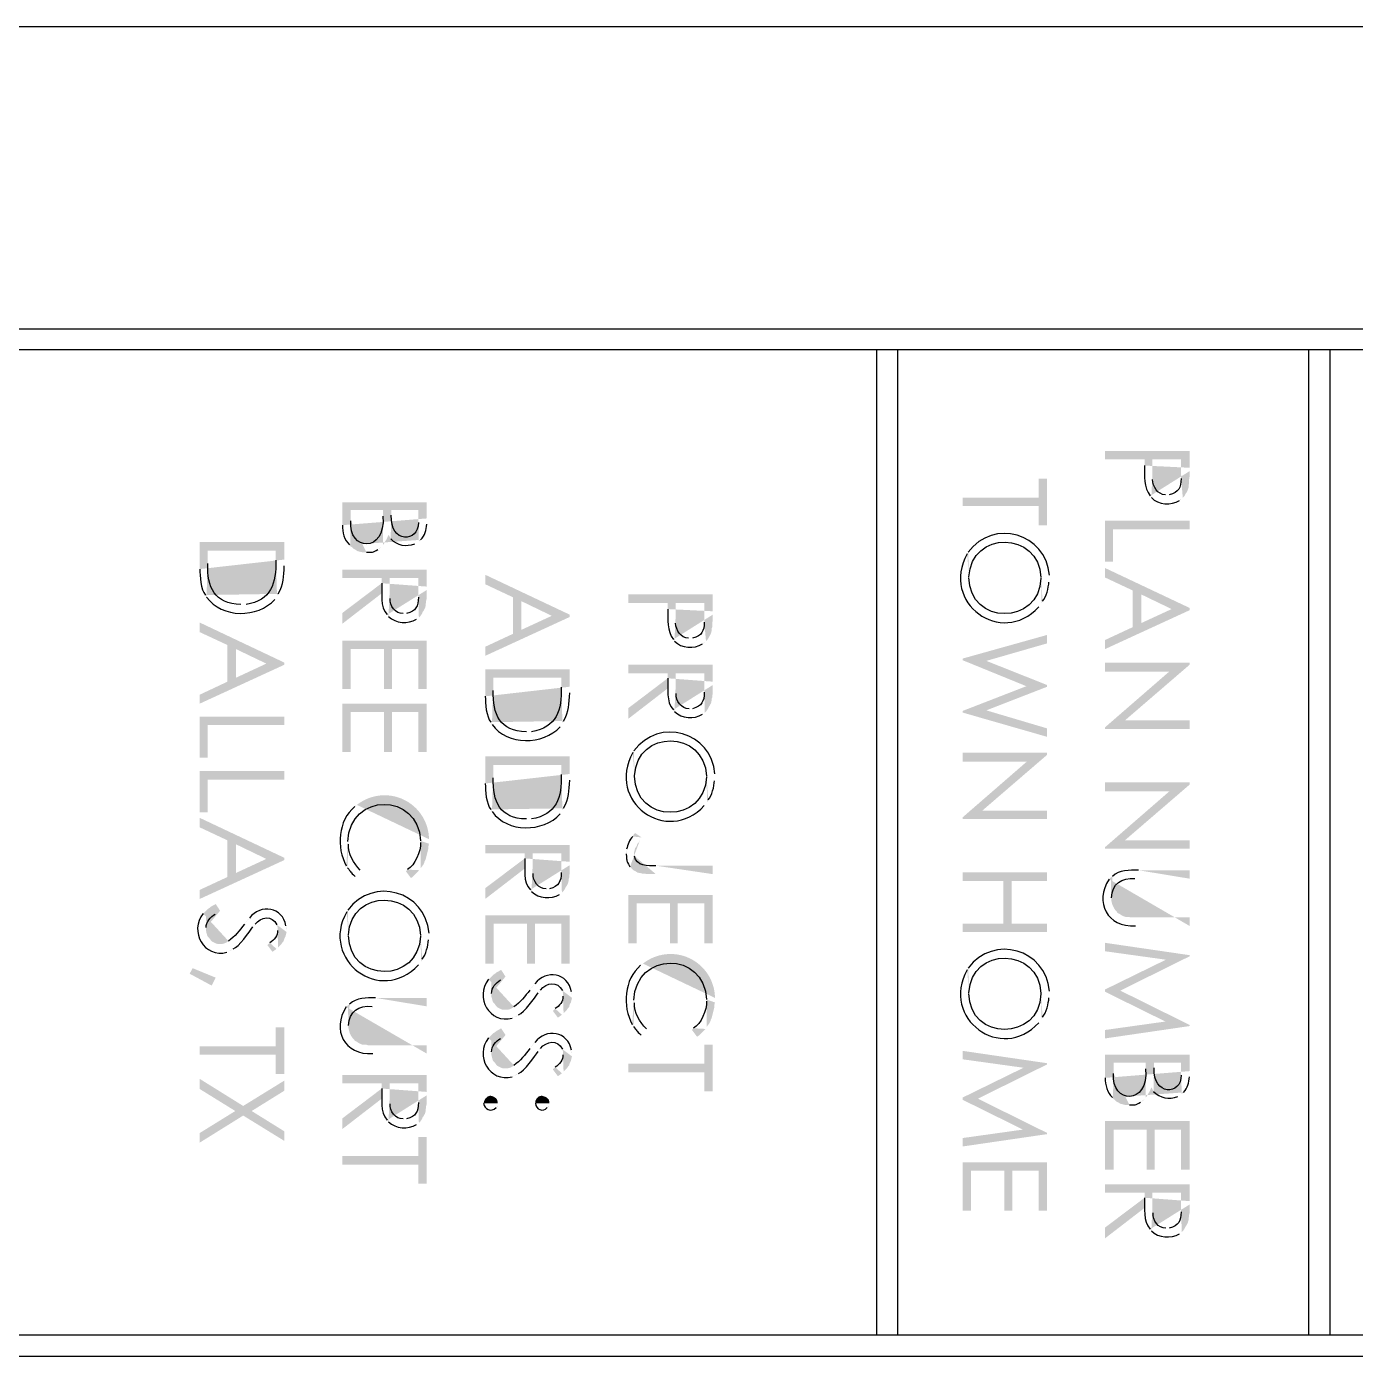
# Model space of a CAD drawing. Header units: inches. Extents: x -167 to 6071, y -6287 to -2731.
# Drawn here: x 1440.1 to 1566, y -6287.3 to -6161.3 of the extents above; entities that cross this region are included whole.
import ezdxf

# ---------------------------------------------------------------- set-up
doc = ezdxf.new("R2010")
doc.units = ezdxf.units.IN
doc.header["$LTSCALE"] = 96
doc.header["$MEASUREMENT"] = 0
doc.layers.add('PDF_Geometry', color=7, linetype='Continuous', true_color=0x4a4a4a)
doc.layers.add('PDF_Solid Fills', color=7, linetype='Continuous')

msp = doc.modelspace()

# ---------------------------------------------------------------- hatches: boundary and pattern name
at = {"layer": 'PDF_Solid Fills', "transparency": 33554559}
h = msp.add_hatch(color=256, dxfattribs=at)
h.paths.add_polyline_path([(1550.3, -6203.08), (1550.3, -6201.48), (1542.3, -6201.48), (1542.3, -6202.28), (1546.04, -6202.28), (1546.04, -6202.87)], flags=0)
h.paths.add_polyline_path([(1546.57, -6205.75), (1546.68, -6205.91), (1546.78, -6203.67), (1546.78, -6202.28), (1549.5, -6202.28), (1549.5, -6203.72), (1549.66, -6205.91), (1549.82, -6205.75), (1549.93, -6205.54), (1550.04, -6205.38), (1550.14, -6205.16), (1550.2, -6204.95), (1550.2, -6204.74), (1550.25, -6204.58), (1550.25, -6204.2), (1550.3, -6203.94), (1550.3, -6203.4)], flags=0)
for points in [[(1536.81, -6208.52), (1536.81, -6204.1), (1536.01, -6204.1), (1536.01, -6205.91), (1528.81, -6205.91), (1528.81, -6206.71), (1536.01, -6206.71), (1536.01, -6208.52)], [(1550.3, -6208.9), (1550.3, -6208.1), (1542.3, -6208.1), (1542.3, -6211.99), (1543.05, -6211.99), (1543.05, -6208.9)], [(1550.3, -6216.58), (1550.3, -6216.36), (1542.3, -6212.58), (1542.3, -6213.48), (1544.92, -6214.71), (1544.92, -6218.18), (1545.72, -6215.08), (1548.6, -6216.47)], [(1491.58, -6217.22), (1491.58, -6217), (1483.58, -6213.22), (1483.58, -6214.12), (1486.2, -6215.35), (1486.2, -6218.82), (1487, -6215.72), (1489.88, -6217.11)], [(1550.3, -6216.58), (1548.6, -6216.47), (1545.72, -6217.8), (1545.72, -6215.08), (1544.92, -6218.18), (1542.3, -6219.4), (1542.3, -6220.26)], [(1491.58, -6217.22), (1489.88, -6217.11), (1487, -6218.44), (1487, -6215.72), (1486.2, -6218.82), (1483.58, -6220.04), (1483.58, -6220.9)], [(1464.54, -6221.75), (1464.54, -6221.54), (1456.54, -6217.75), (1456.54, -6218.66), (1459.16, -6219.88), (1459.16, -6223.35), (1459.96, -6220.26), (1462.84, -6221.64)], [(1464.54, -6221.75), (1462.84, -6221.64), (1459.96, -6222.98), (1459.96, -6220.26), (1459.16, -6223.35), (1456.54, -6224.58), (1456.54, -6225.43)], [(1478.04, -6224.04), (1478.04, -6219.46), (1470.04, -6219.46), (1470.04, -6224.04), (1470.84, -6224.04), (1470.84, -6220.26), (1473.98, -6220.26), (1473.98, -6224.04), (1474.73, -6224.04), (1474.73, -6220.26), (1477.24, -6220.26), (1477.24, -6224.04)], [(1536.81, -6223.83), (1536.81, -6223.67), (1531.05, -6221.38), (1528.81, -6221.16), (1528.81, -6221.32), (1534.84, -6223.78)], [(1550.3, -6221.75), (1550.3, -6221.54), (1542.3, -6221.54), (1542.3, -6222.39), (1548.38, -6222.39)], [(1478.04, -6230.02), (1478.04, -6225.43), (1470.04, -6225.43), (1470.04, -6230.02), (1470.84, -6230.02), (1470.84, -6226.23), (1473.98, -6226.23), (1473.98, -6230.02), (1474.73, -6230.02), (1474.73, -6226.23), (1477.24, -6226.23), (1477.24, -6230.02)], [(1464.54, -6227.46), (1464.54, -6226.66), (1456.54, -6226.66), (1456.54, -6230.55), (1457.29, -6230.55), (1457.29, -6227.46)], [(1536.81, -6228.58), (1536.81, -6227.78), (1531.05, -6226.07), (1528.81, -6226.12), (1528.81, -6226.28)], [(1550.3, -6227.83), (1550.3, -6227.03), (1544.17, -6227.03), (1542.3, -6227.67), (1542.3, -6227.83)], [(1536.81, -6230.28), (1536.81, -6230.07), (1528.81, -6230.07), (1528.81, -6230.92), (1534.89, -6230.92)], [(1464.54, -6232.63), (1464.54, -6231.83), (1456.54, -6231.83), (1456.54, -6235.72), (1457.29, -6235.72), (1457.29, -6232.63)], [(1550.3, -6233.11), (1550.3, -6232.9), (1542.3, -6232.9), (1542.3, -6233.75), (1548.38, -6233.75)], [(1536.81, -6236.36), (1536.81, -6235.56), (1530.68, -6235.56), (1528.81, -6236.2), (1528.81, -6236.36)], [(1464.54, -6240.26), (1464.54, -6240.04), (1456.54, -6236.26), (1456.54, -6237.16), (1459.16, -6238.39), (1459.16, -6241.86), (1459.96, -6238.76), (1462.84, -6240.15)], [(1464.54, -6240.26), (1462.84, -6240.15), (1459.96, -6241.48), (1459.96, -6238.76), (1459.16, -6241.86), (1456.54, -6243.08), (1456.54, -6243.94)], [(1550.3, -6239.19), (1550.3, -6238.39), (1544.17, -6238.39), (1542.3, -6239.03), (1542.3, -6239.19)], [(1536.81, -6242.23), (1536.81, -6241.43), (1528.81, -6241.43), (1528.81, -6242.23), (1532.65, -6242.23), (1532.65, -6246.28), (1533.45, -6242.23)], [(1536.81, -6247.08), (1536.81, -6246.28), (1533.45, -6246.28), (1533.45, -6242.23), (1532.65, -6246.28), (1528.81, -6246.28), (1528.81, -6247.08)], [(1505.13, -6248.15), (1505.13, -6243.56), (1497.13, -6243.56), (1497.13, -6248.15), (1497.93, -6248.15), (1497.93, -6244.36), (1501.08, -6244.36), (1501.08, -6248.15), (1501.82, -6248.15), (1501.82, -6244.36), (1504.33, -6244.36), (1504.33, -6248.15)], [(1491.58, -6250.07), (1491.58, -6245.48), (1483.58, -6245.48), (1483.58, -6250.07), (1484.38, -6250.07), (1484.38, -6246.28), (1487.53, -6246.28), (1487.53, -6250.07), (1488.28, -6250.07), (1488.28, -6246.28), (1490.78, -6246.28), (1490.78, -6250.07)], [(1550.3, -6249.38), (1550.3, -6249.27), (1542.3, -6248.1), (1542.3, -6248.9), (1548.06, -6249.7)], [(1550.3, -6255.99), (1550.3, -6255.88), (1543.74, -6252.63), (1542.3, -6252.52), (1542.3, -6252.74), (1548.01, -6255.56)], [(1464.54, -6260.52), (1464.54, -6256.1), (1463.74, -6256.1), (1463.74, -6257.91), (1456.54, -6257.91), (1456.54, -6258.71), (1463.74, -6258.71), (1463.74, -6260.52)], [(1505.13, -6262.18), (1505.13, -6257.75), (1504.33, -6257.75), (1504.33, -6259.56), (1497.13, -6259.56), (1497.13, -6260.36), (1504.33, -6260.36), (1504.33, -6262.18)], [(1536.81, -6259.62), (1536.81, -6259.51), (1528.81, -6258.34), (1528.81, -6259.14), (1534.57, -6259.94)], [(1464.54, -6262.12), (1464.54, -6261.16), (1460.65, -6263.56), (1459.9, -6264.04), (1456.54, -6266.12), (1456.54, -6267.03), (1460.65, -6264.47), (1461.45, -6264.04)], [(1536.81, -6266.23), (1536.81, -6266.12), (1530.25, -6262.87), (1528.81, -6262.76), (1528.81, -6262.98), (1534.52, -6265.8)], [(1550.3, -6269.59), (1550.3, -6265), (1542.3, -6265), (1542.3, -6269.59), (1543.1, -6269.59), (1543.1, -6265.8), (1546.25, -6265.8), (1546.25, -6269.59), (1547, -6269.59), (1547, -6265.8), (1549.5, -6265.8), (1549.5, -6269.59)], [(1478.04, -6270.92), (1478.04, -6266.5), (1477.24, -6266.5), (1477.24, -6268.31), (1470.04, -6268.31), (1470.04, -6269.11), (1477.24, -6269.11), (1477.24, -6270.92)], [(1536.81, -6273.48), (1536.81, -6268.9), (1528.81, -6268.9), (1528.81, -6273.48), (1529.61, -6273.48), (1529.61, -6269.7), (1532.76, -6269.7), (1532.76, -6273.48), (1533.5, -6273.48), (1533.5, -6269.7), (1536.01, -6269.7), (1536.01, -6273.48)]]:
    msp.add_hatch(color=256, dxfattribs=at).paths.add_polyline_path(points)
h = msp.add_hatch(color=256, dxfattribs=at)
h.paths.add_polyline_path([(1549.66, -6205.91), (1549.5, -6203.72), (1549.5, -6204.1)], flags=0)
h.paths.add_polyline_path([(1548.38, -6205.64), (1548.01, -6205.64)], flags=0)
h.paths.add_polyline_path([(1546.78, -6204.2), (1546.78, -6203.67), (1546.68, -6205.91)], flags=0)
h.paths.add_polyline_path([(1549.34, -6206.18), (1549.5, -6206.07), (1549.5, -6206.02)], flags=0)
h = msp.add_hatch(color=256, dxfattribs=at)
h.paths.add_polyline_path([(1478.04, -6207.88), (1478.04, -6206.34), (1470.04, -6206.34), (1470.04, -6208.52)], flags=0)
h.paths.add_polyline_path([(1470.73, -6210.39), (1470.78, -6210.5), (1470.84, -6207.08), (1473.88, -6207.08), (1473.88, -6210.39), (1473.98, -6210.28), (1474.09, -6210.07), (1474.2, -6209.91), (1474.3, -6209.7), (1474.41, -6209.43), (1474.52, -6209.59), (1474.62, -6209.8), (1474.68, -6207.08), (1477.24, -6207.08), (1477.24, -6208.04), (1477.29, -6210.07), (1477.45, -6209.91)], flags=0)
h.paths.add_polyline_path([(1478.04, -6208.42), (1478.04, -6208.15)], flags=0)
h = msp.add_hatch(color=256, dxfattribs=at)
h.paths.add_polyline_path([(1473.88, -6210.39), (1473.88, -6207.56), (1473.88, -6207.67)], flags=0)
h.paths.add_polyline_path([(1470.84, -6208.1), (1470.84, -6207.08), (1470.78, -6210.5), (1470.94, -6210.6), (1471.1, -6210.76), (1471.32, -6210.87), (1471.48, -6210.98), (1471.9, -6211.08), (1472.33, -6211.08)], flags=0)
h.paths.add_polyline_path([(1473.4, -6210.82), (1473.61, -6210.71), (1473.77, -6210.55)], flags=0)
h = msp.add_hatch(color=256, dxfattribs=at)
h.paths.add_polyline_path([(1477.29, -6210.07), (1477.24, -6208.04), (1477.24, -6208.26)], flags=0)
h.paths.add_polyline_path([(1474.68, -6207.56), (1474.68, -6207.08), (1474.62, -6209.8)], flags=0)
h.paths.add_polyline_path([(1476.92, -6210.28), (1477.13, -6210.18)], flags=0)
h = msp.add_hatch(color=256, dxfattribs=at)
h.paths.add_polyline_path([(1464.54, -6211.78), (1464.54, -6210.12), (1456.54, -6210.12), (1456.54, -6212.68)], flags=0)
h.paths.add_polyline_path([(1457.08, -6215.14), (1457.18, -6215.35), (1457.29, -6210.92), (1463.74, -6210.92), (1463.74, -6211.46), (1463.85, -6215.19), (1463.96, -6215.03)], flags=0)
h.paths.add_polyline_path([(1464.54, -6212.36), (1464.54, -6212.1)], flags=0)
h = msp.add_hatch(color=256, dxfattribs=at)
h.paths.add_polyline_path([(1463.85, -6215.19), (1463.74, -6211.46), (1463.74, -6211.83)], flags=0)
h.paths.add_polyline_path([(1460.92, -6216.04), (1460.44, -6216.04)], flags=0)
h.paths.add_polyline_path([(1457.29, -6212.15), (1457.29, -6210.92), (1457.18, -6215.35)], flags=0)
h.paths.add_polyline_path([(1463.64, -6215.56), (1463.74, -6215.35)], flags=0)
h = msp.add_hatch(color=256, dxfattribs=at)
h.paths.add_polyline_path([(1536.28, -6215.94), (1536.22, -6213.48), (1536.22, -6213.54)], flags=0)
h.paths.add_polyline_path([(1529.4, -6213.48), (1529.34, -6211.08), (1529.24, -6211.24)], flags=0)
h.paths.add_polyline_path([(1536.01, -6216.26), (1536.17, -6216.1)], flags=0)
h = msp.add_hatch(color=256, dxfattribs=at)
h.paths.add_polyline_path([(1537.02, -6213.48), (1537.02, -6213.27)], flags=0)
h.paths.add_polyline_path([(1529.34, -6211.08), (1529.4, -6213.48), (1529.4, -6213.43)], flags=0)
h.paths.add_polyline_path([(1536.22, -6213.48), (1536.28, -6215.94), (1536.38, -6215.72)], flags=0)
h.paths.add_polyline_path([(1536.97, -6213.91), (1537.02, -6213.7)], flags=0)
h = msp.add_hatch(color=256, dxfattribs=at)
h.paths.add_polyline_path([(1478.04, -6214.34), (1478.04, -6212.74), (1470.04, -6212.74), (1470.04, -6213.54), (1473.77, -6213.54), (1473.77, -6214.02)], flags=0)
h.paths.add_polyline_path([(1474.3, -6217), (1474.41, -6217.16), (1474.52, -6214.92), (1474.52, -6213.54), (1477.24, -6213.54), (1477.24, -6214.92), (1477.29, -6217.27), (1477.45, -6217.11), (1477.56, -6216.95), (1477.66, -6216.74), (1477.77, -6216.58), (1477.88, -6216.36), (1477.93, -6216.15), (1477.93, -6215.99), (1477.98, -6215.83), (1477.98, -6215.67), (1478.04, -6215.46), (1478.04, -6214.66)], flags=0)
h = msp.add_hatch(color=256, dxfattribs=at)
h.paths.add_polyline_path([(1477.29, -6217.27), (1477.24, -6214.92), (1477.24, -6215.35)], flags=0)
h.paths.add_polyline_path([(1476.12, -6216.9), (1475.8, -6216.9)], flags=0)
h.paths.add_polyline_path([(1474.57, -6215.46), (1474.52, -6215.19), (1474.52, -6214.92), (1474.41, -6217.16)], flags=0)
h.paths.add_polyline_path([(1477.08, -6217.43), (1477.24, -6217.32)], flags=0)
h = msp.add_hatch(color=256, dxfattribs=at)
h.paths.add_polyline_path([(1505.13, -6216.68), (1505.13, -6215.08), (1497.13, -6215.08), (1497.13, -6215.88), (1500.86, -6215.88), (1500.86, -6216.47)], flags=0)
h.paths.add_polyline_path([(1501.4, -6219.35), (1501.5, -6219.51), (1501.61, -6217.27), (1501.61, -6215.88), (1504.33, -6215.88), (1504.33, -6217.32), (1504.49, -6219.51), (1504.65, -6219.35), (1504.76, -6219.14), (1504.86, -6218.98), (1504.97, -6218.76), (1505.02, -6218.55), (1505.02, -6218.34), (1505.08, -6218.18), (1505.08, -6217.8), (1505.13, -6217.54), (1505.13, -6217)], flags=0)
h = msp.add_hatch(color=256, dxfattribs=at)
h.paths.add_polyline_path([(1504.49, -6219.51), (1504.33, -6217.32), (1504.33, -6217.7)], flags=0)
h.paths.add_polyline_path([(1503.21, -6219.24), (1502.84, -6219.24)], flags=0)
h.paths.add_polyline_path([(1501.61, -6217.8), (1501.61, -6217.27), (1501.5, -6219.51)], flags=0)
h.paths.add_polyline_path([(1504.17, -6219.78), (1504.33, -6219.67), (1504.33, -6219.62)], flags=0)
h = msp.add_hatch(color=256, dxfattribs=at)
h.paths.add_polyline_path([(1505.13, -6223.35), (1505.13, -6221.75), (1497.13, -6221.75), (1497.13, -6222.55), (1500.86, -6222.55), (1500.86, -6223.03)], flags=0)
h.paths.add_polyline_path([(1501.4, -6226.02), (1501.5, -6226.18), (1501.61, -6223.94), (1501.61, -6222.55), (1504.33, -6222.55), (1504.33, -6223.94), (1504.38, -6226.28), (1504.54, -6226.12), (1504.65, -6225.96), (1504.76, -6225.75), (1504.86, -6225.59), (1504.97, -6225.38), (1505.02, -6225.16), (1505.02, -6225), (1505.08, -6224.84), (1505.08, -6224.68), (1505.13, -6224.47), (1505.13, -6223.67)], flags=0)
h = msp.add_hatch(color=256, dxfattribs=at)
h.paths.add_polyline_path([(1491.58, -6223.83), (1491.58, -6222.18), (1483.58, -6222.18), (1483.58, -6224.74)], flags=0)
h.paths.add_polyline_path([(1484.12, -6227.19), (1484.22, -6227.4), (1484.33, -6222.98), (1490.78, -6222.98), (1490.78, -6223.51), (1490.89, -6227.24), (1491, -6227.08)], flags=0)
h.paths.add_polyline_path([(1491.58, -6224.42), (1491.58, -6224.15)], flags=0)
h = msp.add_hatch(color=256, dxfattribs=at)
h.paths.add_polyline_path([(1490.89, -6227.24), (1490.78, -6223.51), (1490.78, -6223.88)], flags=0)
h.paths.add_polyline_path([(1487.96, -6228.1), (1487.48, -6228.1)], flags=0)
h.paths.add_polyline_path([(1484.33, -6224.2), (1484.33, -6222.98), (1484.22, -6227.4)], flags=0)
h.paths.add_polyline_path([(1490.68, -6227.62), (1490.78, -6227.4)], flags=0)
h = msp.add_hatch(color=256, dxfattribs=at)
h.paths.add_polyline_path([(1504.38, -6226.28), (1504.33, -6223.94), (1504.33, -6224.36)], flags=0)
h.paths.add_polyline_path([(1503.21, -6225.91), (1502.89, -6225.91)], flags=0)
h.paths.add_polyline_path([(1501.66, -6224.47), (1501.61, -6224.2), (1501.61, -6223.94), (1501.5, -6226.18)], flags=0)
h.paths.add_polyline_path([(1504.17, -6226.44), (1504.33, -6226.34)], flags=0)
h = msp.add_hatch(color=256, dxfattribs=at)
h.paths.add_polyline_path([(1491.58, -6232.1), (1491.58, -6230.44), (1483.58, -6230.44), (1483.58, -6233)], flags=0)
h.paths.add_polyline_path([(1484.12, -6235.46), (1484.22, -6235.67), (1484.33, -6231.24), (1490.78, -6231.24), (1490.78, -6231.78), (1490.89, -6235.51), (1491, -6235.35)], flags=0)
h.paths.add_polyline_path([(1491.58, -6232.68), (1491.58, -6232.42)], flags=0)
h = msp.add_hatch(color=256, dxfattribs=at)
h.paths.add_polyline_path([(1504.6, -6234.76), (1504.54, -6232.31), (1504.54, -6232.36)], flags=0)
h.paths.add_polyline_path([(1497.72, -6232.31), (1497.66, -6229.91), (1497.56, -6230.07)], flags=0)
h.paths.add_polyline_path([(1504.33, -6235.08), (1504.49, -6234.92)], flags=0)
h = msp.add_hatch(color=256, dxfattribs=at)
h.paths.add_polyline_path([(1505.34, -6232.31), (1505.34, -6232.1)], flags=0)
h.paths.add_polyline_path([(1497.66, -6229.91), (1497.72, -6232.31), (1497.72, -6232.26)], flags=0)
h.paths.add_polyline_path([(1504.54, -6232.31), (1504.6, -6234.76), (1504.7, -6234.55)], flags=0)
h.paths.add_polyline_path([(1505.29, -6232.74), (1505.34, -6232.52)], flags=0)
h = msp.add_hatch(color=256, dxfattribs=at)
h.paths.add_polyline_path([(1490.89, -6235.51), (1490.78, -6231.78), (1490.78, -6232.15)], flags=0)
h.paths.add_polyline_path([(1487.96, -6236.36), (1487.48, -6236.36)], flags=0)
h.paths.add_polyline_path([(1484.33, -6232.47), (1484.33, -6231.24), (1484.22, -6235.67)], flags=0)
h.paths.add_polyline_path([(1490.68, -6235.88), (1490.78, -6235.67)], flags=0)
h = msp.add_hatch(color=256, dxfattribs=at)
h.paths.add_polyline_path([(1478.25, -6238.44), (1478.25, -6238.28)], flags=0)
h.paths.add_polyline_path([(1478.25, -6238.28, 0.624003), (1471.42, -6235.03)], flags=0)
h.paths.add_polyline_path([(1471.42, -6235.03), (1471.21, -6235.14), (1471.21, -6235.19)], flags=0)
h.paths.add_polyline_path([(1470.41, -6240.79), (1470.52, -6241), (1470.57, -6238.5)], flags=0)
h.paths.add_polyline_path([(1477.45, -6238.44), (1477.45, -6241.06), (1477.56, -6240.9), (1477.72, -6240.68), (1477.82, -6240.47), (1477.82, -6240.42), (1477.93, -6240.2), (1478.04, -6239.78), (1478.09, -6239.56), (1478.14, -6239.35), (1478.2, -6239.14), (1478.2, -6238.92), (1478.25, -6238.71)], flags=0)
h = msp.add_hatch(color=256, dxfattribs=at)
h.paths.add_polyline_path([(1498.41, -6238.12), (1497.77, -6237.7), (1497.66, -6237.8), (1497.56, -6238.02)], flags=0)
h.paths.add_polyline_path([(1496.97, -6239.24), (1496.92, -6239.46), (1496.92, -6239.67)], flags=0)
h.paths.add_polyline_path([(1497.29, -6240.9), (1497.61, -6241.22), (1497.66, -6239.67), (1497.66, -6239.56), (1497.72, -6239.35), (1497.77, -6239.14), (1497.82, -6239.08), (1497.93, -6238.92), (1497.98, -6238.71), (1498.14, -6238.55), (1498.25, -6238.34)], flags=0)
h = msp.add_hatch(color=256, dxfattribs=at)
h.paths.add_polyline_path([(1471.9, -6241.32), (1471.74, -6241.22)], flags=0)
h.paths.add_polyline_path([(1470.62, -6238.76), (1470.57, -6238.5), (1470.52, -6241)], flags=0)
h.paths.add_polyline_path([(1471.26, -6241.8), (1471.42, -6241.96)], flags=0)
h = msp.add_hatch(color=256, dxfattribs=at)
h.paths.add_polyline_path([(1477.45, -6241.06), (1477.45, -6238.44), (1477.45, -6238.6)], flags=0)
h.paths.add_polyline_path([(1476.22, -6241.16), (1476.06, -6241.32), (1476.54, -6241.96), (1476.7, -6241.86), (1477.02, -6241.54), (1477.18, -6241.38), (1477.34, -6241.22)], flags=0)
h = msp.add_hatch(color=256, dxfattribs=at)
h.paths.add_polyline_path([(1491.58, -6240.42), (1491.58, -6238.82), (1483.58, -6238.82), (1483.58, -6239.62), (1487.32, -6239.62), (1487.32, -6240.1)], flags=0)
h.paths.add_polyline_path([(1487.85, -6243.08), (1487.96, -6243.24), (1488.06, -6241), (1488.06, -6239.62), (1490.78, -6239.62), (1490.78, -6241), (1490.84, -6243.35), (1491, -6243.19), (1491.1, -6243.03), (1491.21, -6242.82), (1491.32, -6242.66), (1491.42, -6242.44), (1491.48, -6242.23), (1491.48, -6242.07), (1491.53, -6241.91), (1491.53, -6241.75), (1491.58, -6241.54), (1491.58, -6240.74)], flags=0)
h = msp.add_hatch(color=256, dxfattribs=at)
h.paths.add_polyline_path([(1505.13, -6241.59), (1505.13, -6240.79), (1499.74, -6240.79)], flags=0)
h.paths.add_polyline_path([(1497.72, -6239.88), (1497.66, -6239.67), (1497.61, -6241.22), (1497.82, -6241.32), (1497.98, -6241.43), (1498.14, -6241.48), (1498.25, -6241.48), (1498.46, -6241.54), (1498.68, -6241.54), (1498.89, -6241.59), (1499.74, -6241.59)], flags=0)
h = msp.add_hatch(color=256, dxfattribs=at)
h.paths.add_polyline_path([(1490.84, -6243.35), (1490.78, -6241), (1490.78, -6241.43)], flags=0)
h.paths.add_polyline_path([(1489.66, -6242.98), (1489.34, -6242.98)], flags=0)
h.paths.add_polyline_path([(1488.12, -6241.54), (1488.06, -6241.27), (1488.06, -6241), (1487.96, -6243.24)], flags=0)
h.paths.add_polyline_path([(1490.62, -6243.51), (1490.78, -6243.4)], flags=0)
h = msp.add_hatch(color=256, dxfattribs=at)
h.paths.add_polyline_path([(1550.3, -6246.5), (1550.3, -6245.7), (1544.7, -6245.7), (1544.54, -6245.64), (1544.22, -6245.64), (1544.06, -6245.59), (1543.85, -6245.48), (1543.69, -6245.38), (1543.48, -6245.27), (1543.42, -6245.16), (1543.26, -6245), (1543.16, -6244.84), (1543.05, -6244.63), (1543, -6244.52), (1542.94, -6244.31), (1542.89, -6244.1), (1542.89, -6243.88), (1542.84, -6241.91), (1542.68, -6242.07)], flags=0)
h.paths.add_polyline_path([(1545.18, -6246.5), (1545.45, -6246.5)], flags=0)
h = msp.add_hatch(color=256, dxfattribs=at)
h.paths.add_polyline_path([(1550.3, -6242.02), (1550.3, -6241.22), (1545.45, -6241.22)], flags=0)
h.paths.add_polyline_path([(1543, -6241.8), (1542.84, -6241.91), (1542.89, -6243.88), (1542.89, -6243.83)], flags=0)
h.paths.add_polyline_path([(1545.13, -6242.02), (1545.45, -6242.02)], flags=0)
h = msp.add_hatch(color=256, dxfattribs=at)
h.paths.add_polyline_path([(1458.46, -6245.06), (1458.04, -6244.42), (1457.88, -6244.52), (1457.66, -6244.63), (1457.45, -6244.79), (1457.29, -6244.9), (1457.13, -6245.06), (1457.13, -6246.76), (1457.13, -6246.66)], flags=0)
h.paths.add_polyline_path([(1457.98, -6245.38), (1458.2, -6245.22)], flags=0)
h = msp.add_hatch(color=256, dxfattribs=at)
h.paths.add_polyline_path([(1464.76, -6246.87), (1464.76, -6246.71), (1464.7, -6246.5)], flags=0)
h.paths.add_polyline_path([(1461.24, -6245.75), (1461.08, -6245.91), (1460.76, -6246.34)], flags=0)
h.paths.add_polyline_path([(1459.26, -6247.94), (1459.1, -6248.04), (1458.89, -6248.15), (1458.68, -6248.2), (1458.2, -6248.2), (1458.04, -6248.15), (1457.72, -6247.99), (1457.56, -6247.83), (1457.45, -6247.67), (1457.29, -6247.51), (1457.24, -6247.4), (1457.18, -6247.19), (1457.13, -6246.98), (1457.13, -6245.06), (1456.97, -6245.22), (1456.86, -6245.32)], flags=0)
h.paths.add_polyline_path([(1459.1, -6249), (1459.26, -6248.9), (1459.48, -6248.84), (1459.69, -6248.68)], flags=0)
h.paths.add_polyline_path([(1461.56, -6246.6), (1461.72, -6246.44), (1461.77, -6246.34)], flags=0)
h.paths.add_polyline_path([(1463.85, -6246.39), (1463.9, -6246.6), (1463.9, -6246.82), (1463.96, -6248.52), (1464.28, -6248.2), (1464.38, -6248.04), (1464.49, -6247.94), (1464.49, -6247.88), (1464.54, -6247.72), (1464.65, -6247.51), (1464.76, -6247.08)], flags=0)
h = msp.add_hatch(color=256, dxfattribs=at)
h.paths.add_polyline_path([(1477.5, -6249.86), (1477.45, -6247.4), (1477.45, -6247.46)], flags=0)
h.paths.add_polyline_path([(1470.62, -6247.4), (1470.57, -6245), (1470.46, -6245.16)], flags=0)
h.paths.add_polyline_path([(1477.24, -6250.18), (1477.4, -6250.02)], flags=0)
h = msp.add_hatch(color=256, dxfattribs=at)
h.paths.add_polyline_path([(1478.25, -6247.4), (1478.25, -6247.19)], flags=0)
h.paths.add_polyline_path([(1470.57, -6245), (1470.62, -6247.4), (1470.62, -6247.35)], flags=0)
h.paths.add_polyline_path([(1477.45, -6247.4), (1477.5, -6249.86), (1477.61, -6249.64)], flags=0)
h.paths.add_polyline_path([(1478.2, -6247.83), (1478.25, -6247.62)], flags=0)
h = msp.add_hatch(color=256, dxfattribs=at)
h.paths.add_polyline_path([(1463.96, -6248.52), (1463.9, -6246.82), (1463.9, -6246.92)], flags=0)
h.paths.add_polyline_path([(1463.16, -6248.1), (1462.94, -6248.31), (1463.42, -6248.95), (1463.58, -6248.84), (1463.8, -6248.68)], flags=0)
h = msp.add_hatch(color=256, dxfattribs=at)
h.paths.add_polyline_path([(1505.34, -6253.48), (1505.34, -6253.32)], flags=0)
h.paths.add_polyline_path([(1505.34, -6253.32, 0.624003), (1498.52, -6250.07)], flags=0)
h.paths.add_polyline_path([(1498.52, -6250.07), (1498.3, -6250.18), (1498.3, -6250.23)], flags=0)
h.paths.add_polyline_path([(1497.5, -6255.83), (1497.61, -6256.04), (1497.66, -6253.54)], flags=0)
h.paths.add_polyline_path([(1504.54, -6253.48), (1504.54, -6256.1), (1504.65, -6255.94), (1504.81, -6255.72), (1504.92, -6255.51), (1504.92, -6255.46), (1505.02, -6255.24), (1505.08, -6255.03), (1505.24, -6254.39), (1505.29, -6254.18), (1505.29, -6253.96), (1505.34, -6253.75)], flags=0)
h = msp.add_hatch(color=256, dxfattribs=at)
h.paths.add_polyline_path([(1485.5, -6251.3), (1485.08, -6250.66), (1484.92, -6250.76), (1484.7, -6250.87), (1484.49, -6251.03), (1484.33, -6251.14), (1484.17, -6251.3), (1484.17, -6253), (1484.17, -6252.9)], flags=0)
h.paths.add_polyline_path([(1485.02, -6251.62), (1485.24, -6251.46)], flags=0)
h = msp.add_hatch(color=256, dxfattribs=at)
h.paths.add_polyline_path([(1536.28, -6255.35), (1536.22, -6252.9), (1536.22, -6252.95)], flags=0)
h.paths.add_polyline_path([(1529.4, -6252.9), (1529.34, -6250.5), (1529.24, -6250.66)], flags=0)
h.paths.add_polyline_path([(1536.01, -6255.67), (1536.17, -6255.51)], flags=0)
h = msp.add_hatch(color=256, dxfattribs=at)
h.paths.add_polyline_path([(1537.02, -6252.9), (1537.02, -6252.68)], flags=0)
h.paths.add_polyline_path([(1529.34, -6250.5), (1529.4, -6252.9), (1529.4, -6252.84)], flags=0)
h.paths.add_polyline_path([(1536.22, -6252.9), (1536.28, -6255.35), (1536.38, -6255.14)], flags=0)
h.paths.add_polyline_path([(1536.97, -6253.32), (1537.02, -6253.11)], flags=0)
h = msp.add_hatch(color=256, dxfattribs=at)
h.paths.add_polyline_path([(1491.8, -6253.11), (1491.8, -6252.95), (1491.74, -6252.74)], flags=0)
h.paths.add_polyline_path([(1488.28, -6251.99), (1488.12, -6252.15), (1487.96, -6252.36), (1487.8, -6252.58)], flags=0)
h.paths.add_polyline_path([(1486.3, -6254.18), (1486.14, -6254.28), (1485.93, -6254.39), (1485.72, -6254.44), (1485.24, -6254.44), (1485.08, -6254.39), (1484.76, -6254.23), (1484.6, -6254.07), (1484.49, -6253.91), (1484.33, -6253.75), (1484.28, -6253.64), (1484.17, -6253.22), (1484.17, -6251.3), (1484.01, -6251.46), (1483.9, -6251.56)], flags=0)
h.paths.add_polyline_path([(1486.14, -6255.24), (1486.3, -6255.14), (1486.52, -6255.08), (1486.73, -6254.92)], flags=0)
h.paths.add_polyline_path([(1488.6, -6252.84), (1488.76, -6252.68), (1488.81, -6252.58)], flags=0)
h.paths.add_polyline_path([(1490.89, -6252.63), (1490.94, -6252.84), (1490.94, -6253.06), (1491, -6254.76), (1491.32, -6254.44), (1491.42, -6254.28), (1491.53, -6254.18), (1491.53, -6254.12), (1491.58, -6253.96), (1491.69, -6253.75), (1491.74, -6253.54), (1491.8, -6253.32)], flags=0)
h = msp.add_hatch(color=256, dxfattribs=at)
h.paths.add_polyline_path([(1478.04, -6254.12), (1478.04, -6253.32), (1473.18, -6253.32)], flags=0)
h.paths.add_polyline_path([(1470.73, -6253.91), (1470.57, -6254.02), (1470.62, -6255.99), (1470.62, -6255.94)], flags=0)
h.paths.add_polyline_path([(1472.86, -6254.12), (1473.18, -6254.12)], flags=0)
h = msp.add_hatch(color=256, dxfattribs=at)
h.paths.add_polyline_path([(1491, -6254.76), (1490.94, -6253.06), (1490.94, -6253.16)], flags=0)
h.paths.add_polyline_path([(1490.2, -6254.34), (1489.98, -6254.55), (1490.46, -6255.19), (1490.62, -6255.08), (1490.84, -6254.92)], flags=0)
h = msp.add_hatch(color=256, dxfattribs=at)
h.paths.add_polyline_path([(1478.04, -6258.6), (1478.04, -6257.8), (1472.44, -6257.8), (1472.28, -6257.75), (1471.96, -6257.75), (1471.8, -6257.7), (1471.58, -6257.59), (1471.42, -6257.48), (1471.21, -6257.38), (1471.16, -6257.27), (1471, -6257.11), (1470.89, -6256.95), (1470.78, -6256.74), (1470.73, -6256.63), (1470.68, -6256.42), (1470.62, -6256.2), (1470.62, -6255.99), (1470.57, -6254.02), (1470.41, -6254.18)], flags=0)
h.paths.add_polyline_path([(1472.92, -6258.6), (1473.18, -6258.6)], flags=0)
h = msp.add_hatch(color=256, dxfattribs=at)
h.paths.add_polyline_path([(1499, -6256.36), (1498.84, -6256.26)], flags=0)
h.paths.add_polyline_path([(1497.72, -6253.8), (1497.66, -6253.54), (1497.61, -6256.04)], flags=0)
h.paths.add_polyline_path([(1498.36, -6256.84), (1498.52, -6257)], flags=0)
h = msp.add_hatch(color=256, dxfattribs=at)
h.paths.add_polyline_path([(1504.54, -6256.1), (1504.54, -6253.48), (1504.54, -6253.64)], flags=0)
h.paths.add_polyline_path([(1503.32, -6256.2), (1503.16, -6256.36), (1503.64, -6257), (1503.8, -6256.9), (1503.96, -6256.74), (1504.44, -6256.26)], flags=0)
h = msp.add_hatch(color=256, dxfattribs=at)
h.paths.add_polyline_path([(1491.8, -6258.66), (1491.8, -6258.5), (1491.74, -6258.28)], flags=0)
h.paths.add_polyline_path([(1488.28, -6257.54), (1488.12, -6257.7), (1487.96, -6257.91), (1487.8, -6258.12)], flags=0)
h.paths.add_polyline_path([(1486.3, -6259.72), (1486.14, -6259.83), (1485.93, -6259.94), (1485.72, -6259.99), (1485.24, -6259.99), (1485.08, -6259.94), (1484.86, -6259.83), (1484.76, -6259.78), (1484.6, -6259.62), (1484.49, -6259.46), (1484.33, -6259.3), (1484.28, -6259.19), (1484.22, -6258.98), (1484.17, -6258.76), (1484.17, -6256.84), (1484.01, -6257), (1483.9, -6257.11)], flags=0)
h.paths.add_polyline_path([(1486.14, -6260.79), (1486.3, -6260.68), (1486.52, -6260.63), (1486.73, -6260.47)], flags=0)
h.paths.add_polyline_path([(1488.6, -6258.39), (1488.76, -6258.23), (1488.81, -6258.12)], flags=0)
h.paths.add_polyline_path([(1490.89, -6258.18), (1490.94, -6258.39), (1490.94, -6258.6), (1491, -6260.31), (1491.32, -6259.99), (1491.42, -6259.83), (1491.53, -6259.72), (1491.53, -6259.67), (1491.58, -6259.51), (1491.69, -6259.3), (1491.74, -6259.08), (1491.8, -6258.87)], flags=0)
h = msp.add_hatch(color=256, dxfattribs=at)
h.paths.add_polyline_path([(1485.5, -6256.84), (1485.08, -6256.2), (1484.92, -6256.31), (1484.7, -6256.42), (1484.49, -6256.58), (1484.33, -6256.68), (1484.17, -6256.84), (1484.17, -6258.55), (1484.17, -6258.44)], flags=0)
h.paths.add_polyline_path([(1485.02, -6257.16), (1485.24, -6257)], flags=0)
h = msp.add_hatch(color=256, dxfattribs=at)
h.paths.add_polyline_path([(1491, -6260.31), (1490.94, -6258.6), (1490.94, -6258.71)], flags=0)
h.paths.add_polyline_path([(1490.2, -6259.88), (1489.98, -6260.1), (1490.46, -6260.74), (1490.62, -6260.63), (1490.84, -6260.47)], flags=0)
h = msp.add_hatch(color=256, dxfattribs=at)
h.paths.add_polyline_path([(1550.3, -6260.26), (1550.3, -6258.71), (1542.3, -6258.71), (1542.3, -6260.9)], flags=0)
h.paths.add_polyline_path([(1543, -6262.76), (1543.05, -6262.87), (1543.1, -6259.46), (1546.14, -6259.46), (1546.14, -6262.76), (1546.25, -6262.66), (1546.36, -6262.44), (1546.46, -6262.28), (1546.57, -6262.07), (1546.68, -6261.8), (1546.78, -6261.96), (1546.89, -6262.18), (1546.94, -6259.46), (1549.5, -6259.46), (1549.5, -6260.42), (1549.56, -6262.44), (1549.72, -6262.28)], flags=0)
h.paths.add_polyline_path([(1550.3, -6260.79), (1550.3, -6260.52)], flags=0)
h = msp.add_hatch(color=256, dxfattribs=at)
h.paths.add_polyline_path([(1546.14, -6262.76), (1546.14, -6259.94), (1546.14, -6260.04)], flags=0)
h.paths.add_polyline_path([(1543.1, -6260.47), (1543.1, -6259.46), (1543.05, -6262.87), (1543.21, -6262.98), (1543.37, -6263.14), (1543.58, -6263.24), (1543.74, -6263.35), (1543.96, -6263.4), (1544.17, -6263.46), (1544.6, -6263.46)], flags=0)
h.paths.add_polyline_path([(1545.66, -6263.19), (1545.88, -6263.08), (1546.04, -6262.92)], flags=0)
h = msp.add_hatch(color=256, dxfattribs=at)
h.paths.add_polyline_path([(1549.56, -6262.44), (1549.5, -6260.42), (1549.5, -6260.63)], flags=0)
h.paths.add_polyline_path([(1546.94, -6259.94), (1546.94, -6259.46), (1546.89, -6262.18)], flags=0)
h.paths.add_polyline_path([(1549.18, -6262.66), (1549.4, -6262.55)], flags=0)
h = msp.add_hatch(color=256, dxfattribs=at)
h.paths.add_polyline_path([(1478.04, -6262.23), (1478.04, -6260.63), (1470.04, -6260.63), (1470.04, -6261.43), (1473.77, -6261.43), (1473.77, -6261.91)], flags=0)
h.paths.add_polyline_path([(1474.3, -6264.9), (1474.41, -6265.06), (1474.52, -6262.82), (1474.52, -6261.43), (1477.24, -6261.43), (1477.24, -6262.82), (1477.29, -6265.16), (1477.45, -6265), (1477.56, -6264.84), (1477.66, -6264.63), (1477.77, -6264.47), (1477.88, -6264.26), (1477.93, -6264.04), (1477.93, -6263.88), (1477.98, -6263.72), (1477.98, -6263.56), (1478.04, -6263.35), (1478.04, -6262.55)], flags=0)
h = msp.add_hatch(color=256, dxfattribs=at)
h.paths.add_polyline_path([(1477.29, -6265.16), (1477.24, -6262.82), (1477.24, -6263.24)], flags=0)
h.paths.add_polyline_path([(1476.12, -6264.79), (1475.8, -6264.79)], flags=0)
h.paths.add_polyline_path([(1474.57, -6263.35), (1474.52, -6263.08), (1474.52, -6262.82), (1474.41, -6265.06)], flags=0)
h.paths.add_polyline_path([(1477.08, -6265.32), (1477.24, -6265.22)], flags=0)
h = msp.add_hatch(color=256, dxfattribs=at)
h.paths.add_polyline_path([(1484.76, -6263.3), (1484.76, -6263.19), (1484.7, -6262.98), (1484.6, -6262.82), (1484.49, -6262.76), (1484.33, -6262.66), (1484.12, -6262.6), (1484.01, -6262.6), (1483.8, -6262.66), (1483.64, -6262.82), (1483.58, -6262.87), (1483.48, -6263.08), (1483.42, -6263.3)], flags=0)
h.paths.add_polyline_path([(1484.6, -6263.72), (1484.65, -6263.67), (1484.76, -6263.51)], flags=0)
h = msp.add_hatch(color=256, dxfattribs=at)
h.paths.add_polyline_path([(1489.66, -6263.3), (1489.66, -6263.19), (1489.61, -6262.98), (1489.45, -6262.82), (1489.4, -6262.76), (1489.18, -6262.66), (1488.97, -6262.6), (1488.86, -6262.6), (1488.65, -6262.66), (1488.49, -6262.82), (1488.44, -6262.87), (1488.33, -6263.08), (1488.33, -6263.3)], flags=0)
h.paths.add_polyline_path([(1489.45, -6263.72), (1489.5, -6263.67), (1489.61, -6263.51)], flags=0)
h = msp.add_hatch(color=256, dxfattribs=at)
h.paths.add_polyline_path([(1550.3, -6272.58), (1550.3, -6270.98), (1542.3, -6270.98), (1542.3, -6271.78), (1546.04, -6271.78), (1546.04, -6272.26)], flags=0)
h.paths.add_polyline_path([(1546.57, -6275.24), (1546.68, -6275.4), (1546.78, -6273.16), (1546.78, -6271.78), (1549.5, -6271.78), (1549.5, -6273.16), (1549.56, -6275.51), (1549.72, -6275.35), (1549.82, -6275.19), (1549.93, -6274.98), (1550.04, -6274.82), (1550.14, -6274.6), (1550.2, -6274.39), (1550.2, -6274.23), (1550.25, -6274.07), (1550.25, -6273.91), (1550.3, -6273.7), (1550.3, -6272.9)], flags=0)
h = msp.add_hatch(color=256, dxfattribs=at)
h.paths.add_polyline_path([(1549.56, -6275.51), (1549.5, -6273.16), (1549.5, -6273.59)], flags=0)
h.paths.add_polyline_path([(1548.38, -6275.14), (1548.06, -6275.14)], flags=0)
h.paths.add_polyline_path([(1546.84, -6273.7), (1546.78, -6273.43), (1546.78, -6273.16), (1546.68, -6275.4)], flags=0)
h.paths.add_polyline_path([(1549.34, -6275.67), (1549.5, -6275.56)], flags=0)

# ---------------------------------------------------------------- linework, layer by layer
at = {"layer": 'PDF_Geometry'}
msp.add_lwpolyline([(-112.1, -6161.27), (1695.9, -6161.27)], dxfattribs=at)
at = {"layer": 'PDF_Geometry', "color": 7}
for points in [[(774.04, -6189.91), (1748.7, -6189.91), (1748.7, -6287.3), (774.04, -6287.3)], [(776.06, -6285.27), (776.06, -6191.88), (1746.73, -6191.88), (1746.73, -6285.27)]]:
    msp.add_lwpolyline(points, close=True, dxfattribs=at)
for points in [[(1520.65, -6191.88), (1520.65, -6285.27)], [(1522.62, -6191.88), (1522.62, -6285.27)], [(1561.56, -6191.88), (1561.56, -6285.27)], [(1563.58, -6191.88), (1563.58, -6285.27)]]:
    msp.add_lwpolyline(points, dxfattribs=at)
for points in [[(1546.04, -6202.87), (1546.05, -6203.87), (1545.94, -6204.93), (1546.57, -6205.75)], [(1548.01, -6205.64), (1547.25, -6205.61), (1546.84, -6204.89), (1546.78, -6204.2)], [(1549.5, -6204.1), (1549.48, -6204.97), (1549.29, -6205.39), (1548.38, -6205.64)], [(1546.68, -6205.91), (1547.36, -6206.62), (1548.53, -6206.65), (1549.34, -6206.18)], [(1537.02, -6213.27), (1536.73, -6209.28), (1531.7, -6207.84), (1529.34, -6211.08)], [(1529.4, -6213.43), (1529.62, -6208.98), (1536.03, -6209.06), (1536.22, -6213.48)], [(1529.24, -6211.24), (1526.64, -6215.84), (1532.48, -6220.13), (1536.01, -6216.26)], [(1536.22, -6213.54), (1536.07, -6218.04), (1529.45, -6218.03), (1529.4, -6213.48)], [(1536.38, -6215.72), (1536.73, -6215.32), (1536.95, -6214.43), (1536.97, -6213.91)], [(1542.68, -6242.07), (1541.27, -6244.25), (1542.49, -6246.65), (1545.18, -6246.5)], [(1542.89, -6243.83), (1542.97, -6242.51), (1543.85, -6241.87), (1545.13, -6242.02)], [(1545.45, -6241.22), (1544.61, -6241.2), (1543.64, -6241.18), (1543, -6241.8)], [(1537.02, -6252.68), (1536.73, -6248.7), (1531.7, -6247.25), (1529.34, -6250.5)], [(1529.4, -6252.84), (1529.62, -6248.41), (1536.03, -6248.47), (1536.22, -6252.9)], [(1529.24, -6250.66), (1526.64, -6255.25), (1532.48, -6259.54), (1536.01, -6255.67)], [(1536.22, -6252.95), (1536.07, -6257.45), (1529.45, -6257.44), (1529.4, -6252.9)], [(1536.38, -6255.14), (1536.73, -6254.74), (1536.95, -6253.84), (1536.97, -6253.32)], [(1542.3, -6260.9), (1542.3, -6261.57), (1542.48, -6262.3), (1543, -6262.76)], [(1546.14, -6260.04), (1546.46, -6263.55), (1542.83, -6263.39), (1543.1, -6260.47)], [(1549.5, -6260.63), (1549.57, -6262.55), (1546.78, -6262.65), (1546.94, -6259.94)], [(1549.72, -6262.28), (1550.17, -6261.81), (1550.22, -6261.38), (1550.3, -6260.79)], [(1546.89, -6262.18), (1547.53, -6262.86), (1548.31, -6262.96), (1549.18, -6262.66)], [(1544.6, -6263.46), (1545.13, -6263.45), (1545.19, -6263.52), (1545.66, -6263.19)], [(1546.04, -6272.26), (1546.09, -6273.22), (1545.84, -6274.48), (1546.57, -6275.24)], [(1549.5, -6273.59), (1549.48, -6274.46), (1549.29, -6274.89), (1548.38, -6275.14)], [(1548.06, -6275.14), (1547.32, -6275.16), (1546.8, -6274.4), (1546.84, -6273.7)], [(1546.68, -6275.4), (1547.37, -6276.08), (1548.52, -6276.16), (1549.34, -6275.67)]]:
    msp.add_open_spline(points, degree=3, dxfattribs=at)
at = {"layer": 'PDF_Geometry'}
for points in [[(1473.88, -6207.67), (1474.19, -6211.18), (1470.56, -6211.02), (1470.84, -6208.1)], [(1477.24, -6208.26), (1477.3, -6210.18), (1474.52, -6210.28), (1474.68, -6207.56)], [(1470.04, -6208.52), (1470.03, -6209.19), (1470.22, -6209.92), (1470.73, -6210.39)], [(1477.45, -6209.91), (1477.9, -6209.44), (1477.96, -6209.01), (1478.04, -6208.42)], [(1474.62, -6209.8), (1475.27, -6210.48), (1476.04, -6210.58), (1476.92, -6210.28)], [(1463.74, -6211.83), (1463.8, -6214), (1463.3, -6215.66), (1460.92, -6216.04)], [(1472.33, -6211.08), (1472.86, -6211.08), (1472.93, -6211.14), (1473.4, -6210.82)], [(1456.54, -6212.68), (1456.55, -6213.34), (1456.62, -6214.63), (1457.08, -6215.14)], [(1460.44, -6216.04), (1457.91, -6216), (1457.24, -6214.39), (1457.29, -6212.15)], [(1463.96, -6215.03), (1464.5, -6214.08), (1464.47, -6213.42), (1464.54, -6212.36)], [(1473.77, -6214.02), (1473.82, -6214.98), (1473.58, -6216.24), (1474.3, -6217)], [(1457.18, -6215.35), (1458.63, -6217.37), (1462.02, -6217.34), (1463.64, -6215.56)], [(1475.8, -6216.9), (1475.05, -6216.92), (1474.53, -6216.16), (1474.57, -6215.46)], [(1477.24, -6215.35), (1477.22, -6216.22), (1477.02, -6216.65), (1476.12, -6216.9)], [(1500.86, -6216.47), (1500.88, -6217.47), (1500.77, -6218.53), (1501.4, -6219.35)], [(1474.41, -6217.16), (1475.1, -6217.84), (1476.26, -6217.92), (1477.08, -6217.43)], [(1502.84, -6219.24), (1502.08, -6219.21), (1501.66, -6218.49), (1501.61, -6217.8)], [(1504.33, -6217.7), (1504.31, -6218.57), (1504.12, -6218.99), (1503.21, -6219.24)], [(1501.5, -6219.51), (1502.18, -6220.22), (1503.35, -6220.25), (1504.17, -6219.78)], [(1500.86, -6223.03), (1500.92, -6223.99), (1500.67, -6225.25), (1501.4, -6226.02)], [(1487.48, -6228.1), (1484.95, -6228.05), (1484.28, -6226.44), (1484.33, -6224.2)], [(1490.78, -6223.88), (1490.84, -6226.05), (1490.34, -6227.71), (1487.96, -6228.1)], [(1491, -6227.08), (1491.54, -6226.13), (1491.51, -6225.47), (1491.58, -6224.42)], [(1504.33, -6224.36), (1504.31, -6225.24), (1504.12, -6225.66), (1503.21, -6225.91)], [(1483.58, -6224.74), (1483.59, -6225.39), (1483.66, -6226.69), (1484.12, -6227.19)], [(1502.89, -6225.91), (1502.15, -6225.93), (1501.62, -6225.17), (1501.66, -6224.47)], [(1505.34, -6232.1), (1505.05, -6228.11), (1500.02, -6226.67), (1497.66, -6229.91)], [(1501.5, -6226.18), (1502.2, -6226.86), (1503.35, -6226.93), (1504.17, -6226.44)], [(1484.22, -6227.4), (1485.67, -6229.42), (1489.06, -6229.39), (1490.68, -6227.62)], [(1497.72, -6232.26), (1497.94, -6227.82), (1504.35, -6227.88), (1504.54, -6232.31)], [(1497.56, -6230.07), (1494.96, -6234.67), (1500.8, -6238.95), (1504.33, -6235.08)], [(1483.58, -6233), (1483.59, -6233.66), (1483.66, -6234.95), (1484.12, -6235.46)], [(1487.48, -6236.36), (1484.95, -6236.32), (1484.28, -6234.71), (1484.33, -6232.47)], [(1490.78, -6232.15), (1490.84, -6234.32), (1490.34, -6235.98), (1487.96, -6236.36)], [(1491, -6235.35), (1491.54, -6234.4), (1491.51, -6233.74), (1491.58, -6232.68)], [(1504.54, -6232.36), (1504.39, -6236.87), (1497.77, -6236.86), (1497.72, -6232.31)], [(1504.7, -6234.55), (1505.05, -6234.15), (1505.27, -6233.25), (1505.29, -6232.74)], [(1470.57, -6238.5), (1470.72, -6233.82), (1477.25, -6233.81), (1477.45, -6238.44)], [(1471.21, -6235.19), (1469.63, -6236.5), (1469.46, -6239.1), (1470.41, -6240.79)], [(1484.22, -6235.67), (1485.68, -6237.69), (1489.06, -6237.66), (1490.68, -6235.88)], [(1497.56, -6238.02), (1497.23, -6238.34), (1497.07, -6238.8), (1496.97, -6239.24)], [(1471.74, -6241.22), (1471.15, -6240.59), (1470.56, -6239.67), (1470.62, -6238.76)], [(1477.45, -6238.6), (1477.49, -6239.42), (1476.91, -6240.76), (1476.22, -6241.16)], [(1487.32, -6240.1), (1487.37, -6241.06), (1487.12, -6242.32), (1487.85, -6243.08)], [(1496.92, -6239.67), (1497.05, -6240.59), (1496.85, -6240.06), (1497.29, -6240.9)], [(1499.74, -6240.79), (1499.01, -6240.81), (1497.86, -6240.85), (1497.72, -6239.88)], [(1470.52, -6241), (1470.91, -6241.4), (1470.73, -6241.37), (1471.26, -6241.8)], [(1478.25, -6247.19), (1477.96, -6243.2), (1472.93, -6241.76), (1470.57, -6245)], [(1489.34, -6242.98), (1488.6, -6243), (1488.08, -6242.24), (1488.12, -6241.54)], [(1490.78, -6241.43), (1490.76, -6242.3), (1490.57, -6242.73), (1489.66, -6242.98)], [(1470.62, -6247.35), (1470.84, -6242.91), (1477.26, -6242.98), (1477.45, -6247.4)], [(1487.96, -6243.24), (1488.65, -6243.92), (1489.8, -6244), (1490.62, -6243.51)], [(1464.7, -6246.5), (1464.41, -6244.71), (1462.28, -6244.36), (1461.24, -6245.75)], [(1456.86, -6245.32), (1455.5, -6247.02), (1456.95, -6249.57), (1459.1, -6249)], [(1457.13, -6246.66), (1457.13, -6246.11), (1457.55, -6245.66), (1457.98, -6245.38)], [(1461.77, -6246.34), (1462.34, -6245.62), (1463.38, -6245.44), (1463.85, -6246.39)], [(1470.46, -6245.16), (1467.86, -6249.76), (1473.7, -6254.05), (1477.24, -6250.18)], [(1460.76, -6246.34), (1460.31, -6246.92), (1459.85, -6247.5), (1459.26, -6247.94)], [(1459.69, -6248.68), (1460.23, -6248.5), (1461.23, -6247.07), (1461.56, -6246.6)], [(1463.9, -6246.92), (1463.95, -6247.42), (1463.55, -6247.85), (1463.16, -6248.1)], [(1477.45, -6247.46), (1477.29, -6251.96), (1470.68, -6251.95), (1470.62, -6247.4)], [(1477.61, -6249.64), (1477.96, -6249.24), (1478.18, -6248.35), (1478.2, -6247.83)], [(1497.66, -6253.54), (1497.82, -6248.86), (1504.34, -6248.85), (1504.54, -6253.48)], [(1491.74, -6252.74), (1491.45, -6250.95), (1489.32, -6250.6), (1488.28, -6251.99)], [(1498.3, -6250.23), (1496.72, -6251.54), (1496.55, -6254.14), (1497.5, -6255.83)], [(1483.9, -6251.56), (1482.54, -6253.26), (1483.99, -6255.81), (1486.14, -6255.24)], [(1484.17, -6252.9), (1484.17, -6252.35), (1484.59, -6251.9), (1485.02, -6251.62)], [(1488.81, -6252.58), (1489.38, -6251.86), (1490.42, -6251.68), (1490.89, -6252.63)], [(1473.18, -6253.32), (1472.34, -6253.31), (1471.38, -6253.29), (1470.73, -6253.91)], [(1487.8, -6252.58), (1487.35, -6253.16), (1486.89, -6253.74), (1486.3, -6254.18)], [(1486.73, -6254.92), (1487.27, -6254.74), (1488.27, -6253.31), (1488.6, -6252.84)], [(1490.94, -6253.16), (1490.99, -6253.66), (1490.59, -6254.09), (1490.2, -6254.34)], [(1470.41, -6254.18), (1469.01, -6256.36), (1470.23, -6258.75), (1472.92, -6258.6)], [(1470.62, -6255.94), (1470.7, -6254.61), (1471.58, -6253.97), (1472.86, -6254.12)], [(1498.84, -6256.26), (1498.24, -6255.63), (1497.66, -6254.71), (1497.72, -6253.8)], [(1504.54, -6253.64), (1504.58, -6254.46), (1504.01, -6255.8), (1503.32, -6256.2)], [(1483.9, -6257.11), (1482.54, -6258.81), (1483.99, -6261.35), (1486.14, -6260.79)], [(1484.17, -6258.44), (1484.17, -6257.9), (1484.59, -6257.44), (1485.02, -6257.16)], [(1491.74, -6258.28), (1491.45, -6256.5), (1489.32, -6256.15), (1488.28, -6257.54)], [(1488.81, -6258.12), (1489.38, -6257.4), (1490.42, -6257.22), (1490.89, -6258.18)], [(1497.61, -6256.04), (1498, -6256.44), (1497.82, -6256.41), (1498.36, -6256.84)], [(1487.8, -6258.12), (1487.35, -6258.7), (1486.89, -6259.29), (1486.3, -6259.72)], [(1486.73, -6260.47), (1487.27, -6260.29), (1488.27, -6258.86), (1488.6, -6258.39)], [(1490.94, -6258.71), (1490.99, -6259.21), (1490.59, -6259.64), (1490.2, -6259.88)], [(1473.77, -6261.91), (1473.82, -6262.87), (1473.58, -6264.13), (1474.3, -6264.9)], [(1475.8, -6264.79), (1475.05, -6264.81), (1474.53, -6264.05), (1474.57, -6263.35)], [(1477.24, -6263.24), (1477.22, -6264.12), (1477.02, -6264.54), (1476.12, -6264.79)], [(1483.42, -6263.3), (1483.46, -6263.88), (1484.13, -6264.19), (1484.6, -6263.72)], [(1488.33, -6263.3), (1488.33, -6263.92), (1489.09, -6264.17), (1489.45, -6263.72)], [(1474.41, -6265.06), (1475.1, -6265.74), (1476.26, -6265.81), (1477.08, -6265.32)]]:
    msp.add_open_spline(points, degree=3, dxfattribs=at)
at = {"layer": 'PDF_Solid Fills', "transparency": 33554559}
for points in [[(1473.77, -6214.98), (1473.77, -6214.02), (1470.04, -6217.86), (1470.04, -6216.84)], [(1536.81, -6219.72), (1536.81, -6218.92), (1531.05, -6221.38), (1528.81, -6221.16)], [(1550.3, -6221.75), (1548.38, -6222.39), (1544.17, -6227.03), (1542.3, -6227.67)], [(1500.86, -6223.99), (1500.86, -6223.03), (1497.13, -6226.87), (1497.13, -6225.86)], [(1536.81, -6223.83), (1534.84, -6223.78), (1531.05, -6226.07), (1528.81, -6226.12)], [(1536.81, -6230.28), (1534.89, -6230.92), (1530.68, -6235.56), (1528.81, -6236.2)], [(1550.3, -6233.11), (1548.38, -6233.75), (1544.17, -6238.39), (1542.3, -6239.03)], [(1487.32, -6241.06), (1487.32, -6240.1), (1483.58, -6243.94), (1483.58, -6242.92)], [(1550.3, -6249.38), (1548.06, -6249.7), (1543.74, -6252.63), (1542.3, -6252.52)], [(1458.04, -6251.4), (1457.66, -6252.15), (1455.85, -6250.5), (1455.58, -6251.03)], [(1550.3, -6255.99), (1548.01, -6255.56), (1542.3, -6257.16), (1542.3, -6256.36)], [(1536.81, -6259.62), (1534.57, -6259.94), (1530.25, -6262.87), (1528.81, -6262.76)], [(1460.65, -6263.56), (1456.54, -6261), (1459.9, -6264.04), (1456.54, -6261.96)], [(1473.77, -6262.87), (1473.77, -6261.91), (1470.04, -6265.75), (1470.04, -6264.74)], [(1464.54, -6266.87), (1464.54, -6265.96), (1460.65, -6264.47), (1461.45, -6264.04)], [(1536.81, -6266.23), (1534.52, -6265.8), (1528.81, -6267.4), (1528.81, -6266.6)], [(1546.04, -6273.22), (1546.04, -6272.26), (1542.3, -6276.1), (1542.3, -6275.08)]]:
    msp.add_solid(points, dxfattribs=at)

doc.saveas('drawing.dxf')
